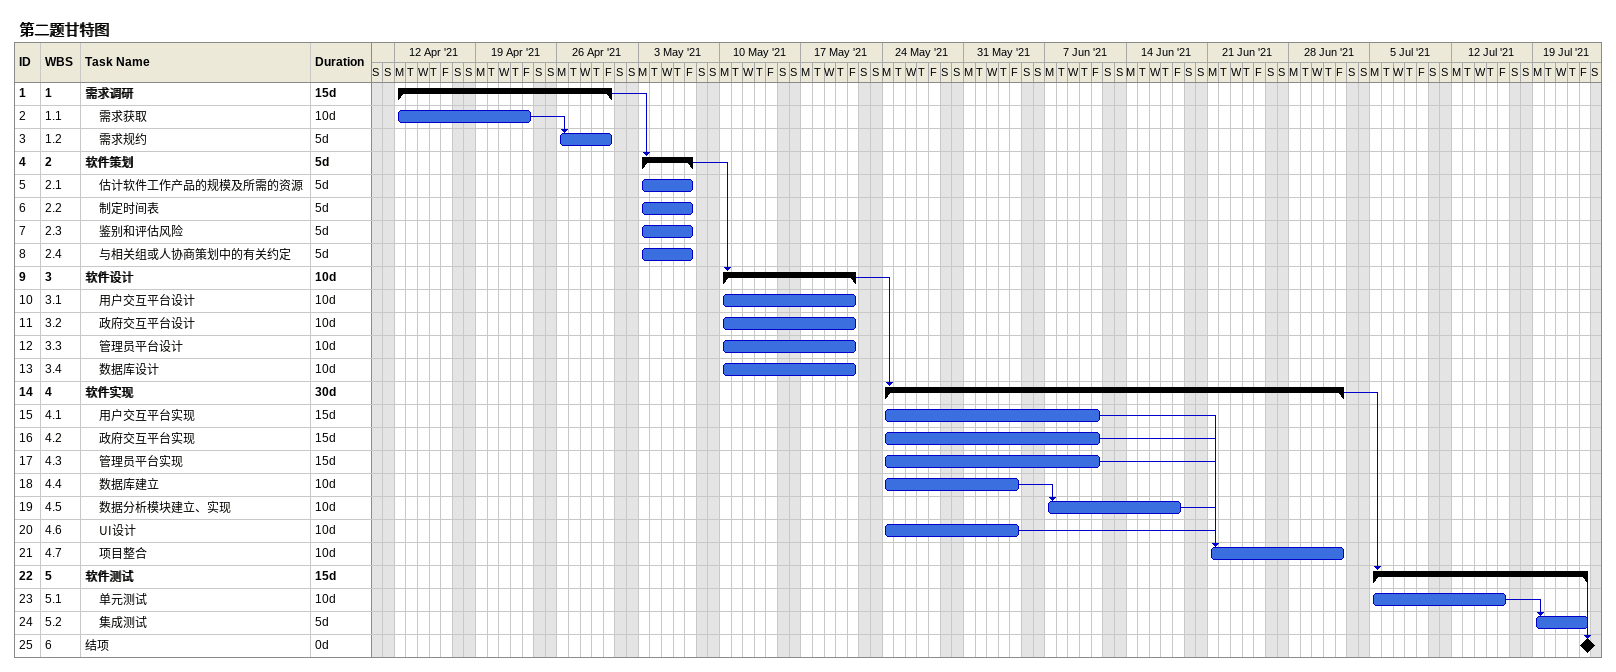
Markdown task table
第二题甘特图

| ID | WBS | Task | Duration | Start | Finish | Predecessors |
|---|---|---|---|---|---|---|
| 1 | 1 | **需求调研** | 15d | 2021-04-12 | 2021-04-30 |  |
| 2 | 1.1 | 需求获取 | 10d | 2021-04-12 | 2021-04-23 |  |
| 3 | 1.2 | 需求规约 | 5d | 2021-04-26 | 2021-04-30 | 2 |
| 4 | 2 | **软件策划** | 5d | 2021-05-03 | 2021-05-07 | 1 |
| 5 | 2.1 | 估计软件工作产品的规模及所需的资源 | 5d | 2021-05-03 | 2021-05-07 |  |
| 6 | 2.2 | 制定时间表 | 5d | 2021-05-03 | 2021-05-07 |  |
| 7 | 2.3 | 鉴别和评估风险 | 5d | 2021-05-03 | 2021-05-07 |  |
| 8 | 2.4 | 与相关组或人协商策划中的有关约定 | 5d | 2021-05-03 | 2021-05-07 |  |
| 9 | 3 | **软件设计** | 10d | 2021-05-10 | 2021-05-21 | 4 |
| 10 | 3.1 | 用户交互平台设计 | 10d | 2021-05-10 | 2021-05-21 |  |
| 11 | 3.2 | 政府交互平台设计 | 10d | 2021-05-10 | 2021-05-21 |  |
| 12 | 3.3 | 管理员平台设计 | 10d | 2021-05-10 | 2021-05-21 |  |
| 13 | 3.4 | 数据库设计 | 10d | 2021-05-10 | 2021-05-21 |  |
| 14 | 4 | **软件实现** | 30d | 2021-05-24 | 2021-07-02 | 9 |
| 15 | 4.1 | 用户交互平台实现 | 15d | 2021-05-24 | 2021-06-11 |  |
| 16 | 4.2 | 政府交互平台实现 | 15d | 2021-05-24 | 2021-06-11 |  |
| 17 | 4.3 | 管理员平台实现 | 15d | 2021-05-24 | 2021-06-11 |  |
| 18 | 4.4 | 数据库建立 | 10d | 2021-05-24 | 2021-06-04 |  |
| 19 | 4.5 | 数据分析模块建立、实现 | 10d | 2021-06-07 | 2021-06-18 | 18 |
| 20 | 4.6 | UI设计 | 10d | 2021-05-24 | 2021-06-04 |  |
| 21 | 4.7 | 项目整合 | 10d | 2021-06-21 | 2021-07-02 | 19, 15, 16, 17, 20 |
| 22 | 5 | **软件测试** | 15d | 2021-07-05 | 2021-07-23 | 14 |
| 23 | 5.1 | 单元测试 | 10d | 2021-07-05 | 2021-07-16 |  |
| 24 | 5.2 | 集成测试 | 5d | 2021-07-19 | 2021-07-23 | 23 |
| 25 | 6 | 结项 | 0d | 2021-07-23 | 2021-07-23 | 22 |
